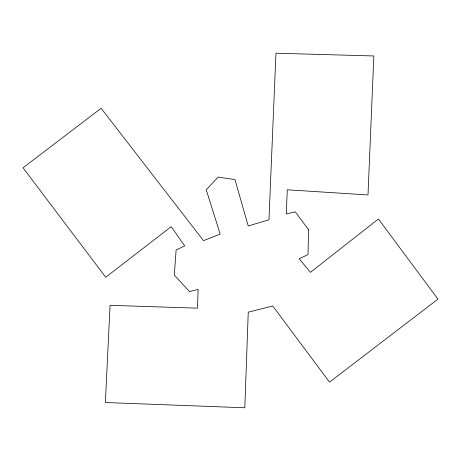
<?xml version="1.0" encoding="UTF-8"?>
<svg xmlns="http://www.w3.org/2000/svg" width="461" height="461" viewBox="0 0 461 461"><rect width="100%" height="100%" fill="white"/><g stroke="black" fill="none" stroke-linecap="round" stroke-linejoin="round"><path stroke-width="0.69" d="M308.582 229.757L308.011 254.599L299.195 258.719L310.414 272.342L378.418 218.992L437.95 299.137L329.529 382.14L272.745 306L248.249 312.183L244.814 407.783L105.367 402.516L110.064 305.32L197.527 308.178L198.103 289.404L189.517 291.577L174.287 275.09L176.119 250.018L184.705 245.897L171.198 226.662L105.707 277.268L23.05 167.821L101.132 108.283L203.48 240.63L220.197 234.102L206.228 189.799L218.134 177.087L234.966 179.611L248.249 225.976L268.965 219.793L275.955 53.217L373.836 55.965L367.999 194.951L287.284 189.799L286.252 213.956L295.299 211.893L308.582 229.757"/></g></svg>
